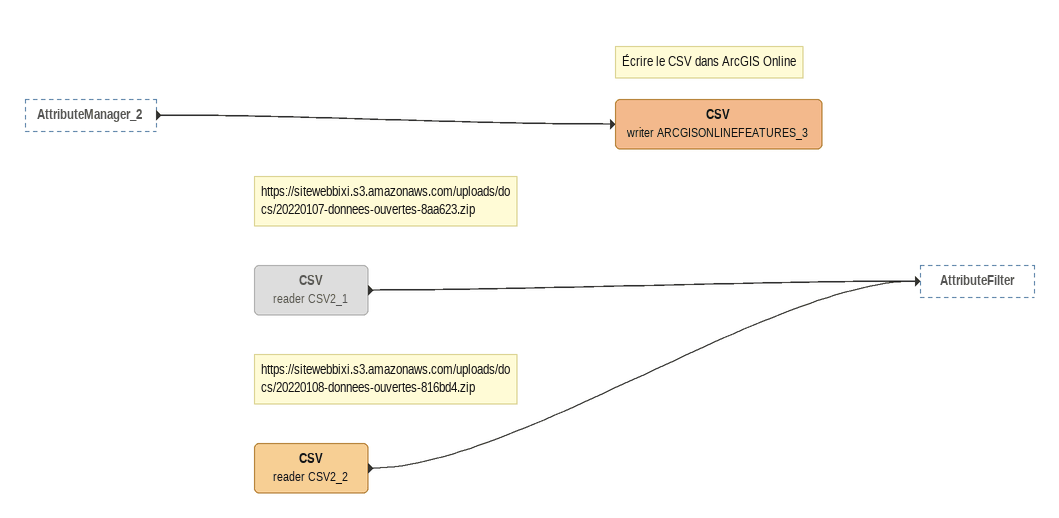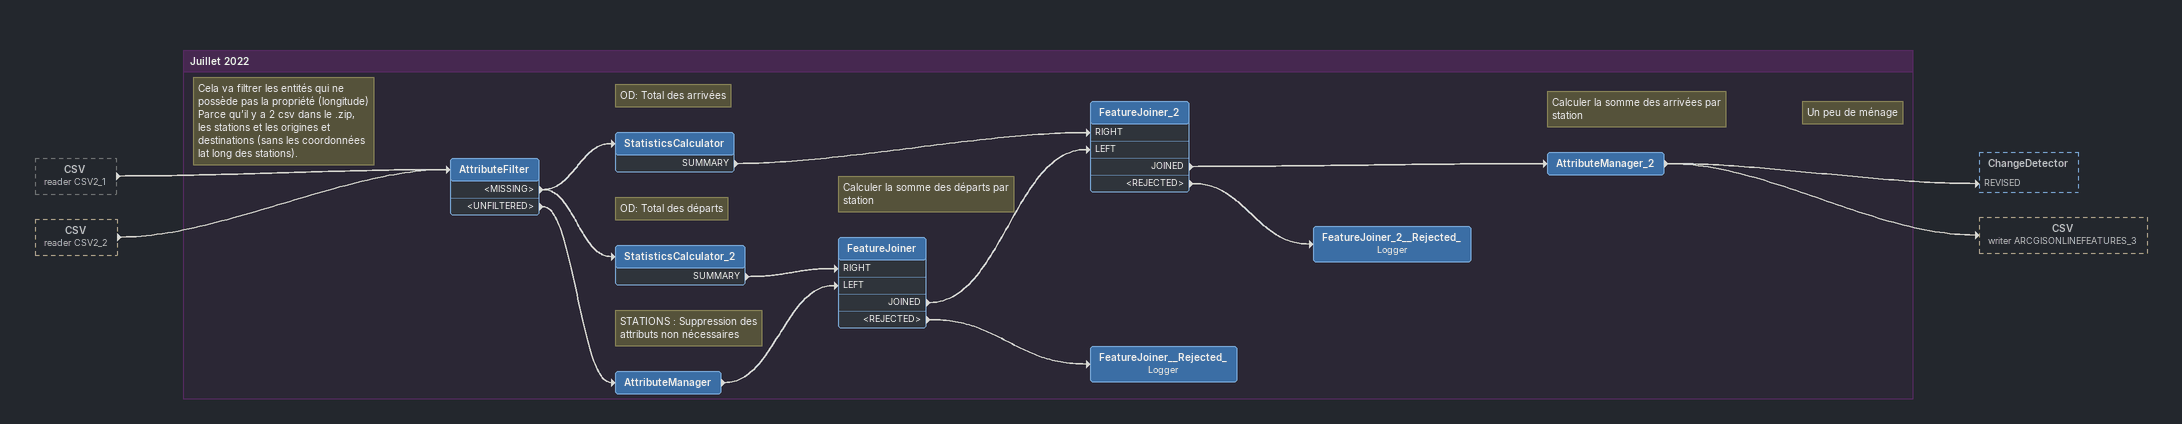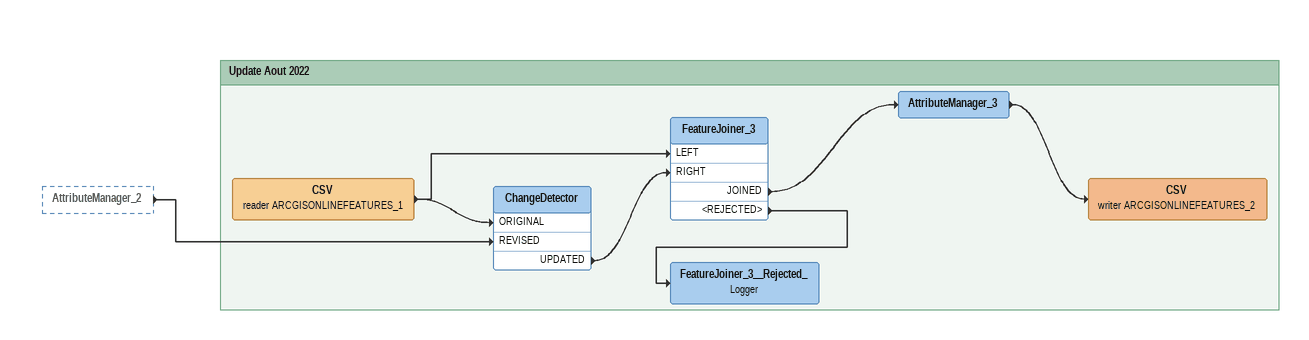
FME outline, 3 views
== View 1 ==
AttributeManager_2 [outside]
    -> CSV (writer ARCGISONLINEFEATURES_3)
Note: https://sitewebbixi.s3.amazonaws.com/uploads/docs/20220107-donnees-ouvertes-8aa623.zip
CSV (reader CSV2_1) [off]
    -> AttributeFilter
Note: https://sitewebbixi.s3.amazonaws.com/uploads/docs/20220108-donnees-ouvertes-816bd4.zip
CSV (reader CSV2_2)
    -> AttributeFilter
Note: Écrire le CSV dans ArcGIS Online
CSV (writer ARCGISONLINEFEATURES_3)

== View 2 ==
CSV (reader CSV2_1) [outside]
    -> AttributeFilter
CSV (reader CSV2_2) [outside]
    -> AttributeFilter

Bookmark: Juillet 2022
Note: Cela va filtrer les entités qui ne possède pas la propriété (longitude) Parce qu’il y a 2 csv dans le .zip, les stations et les origines et destinations (sans les coordonnées lat long des stations).
AttributeFilter
    <MISSING> -> StatisticsCalculator
    <MISSING> -> StatisticsCalculator_2
    <UNFILTERED> -> AttributeManager
Note: OD: Total des arrivées
StatisticsCalculator
    SUMMARY -> FeatureJoiner_2 [RIGHT]
Note: OD: Total des départs
StatisticsCalculator_2
    SUMMARY -> FeatureJoiner [RIGHT]
Note: STATIONS : Suppression des attributs non nécessaires
AttributeManager
    -> FeatureJoiner [LEFT]
Note: Calculer la somme des départs par station
FeatureJoiner
    JOINED -> FeatureJoiner_2 [LEFT]
    <REJECTED> -> FeatureJoiner__Rejected_
Note: Calculer la somme des arrivées par station
FeatureJoiner_2
    JOINED -> AttributeManager_2
    <REJECTED> -> FeatureJoiner_2__Rejected_
Note: Un peu de ménage
AttributeManager_2
    -> ChangeDetector [REVISED]
    -> CSV (writer ARCGISONLINEFEATURES_3)
FeatureJoiner_2__Rejected_: Logger
FeatureJoiner__Rejected_: Logger

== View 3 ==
AttributeManager_2 [outside]
    -> ChangeDetector [REVISED]

Bookmark: Update Aout 2022
CSV (reader ARCGISONLINEFEATURES_1)
    -> ChangeDetector [ORIGINAL]
    -> FeatureJoiner_3 [LEFT]
ChangeDetector
    UPDATED -> FeatureJoiner_3 [RIGHT]
FeatureJoiner_3
    JOINED -> AttributeManager_3
    <REJECTED> -> FeatureJoiner_3__Rejected_
AttributeManager_3
    -> CSV (writer ARCGISONLINEFEATURES_2)
CSV (writer ARCGISONLINEFEATURES_2)
FeatureJoiner_3__Rejected_: Logger
